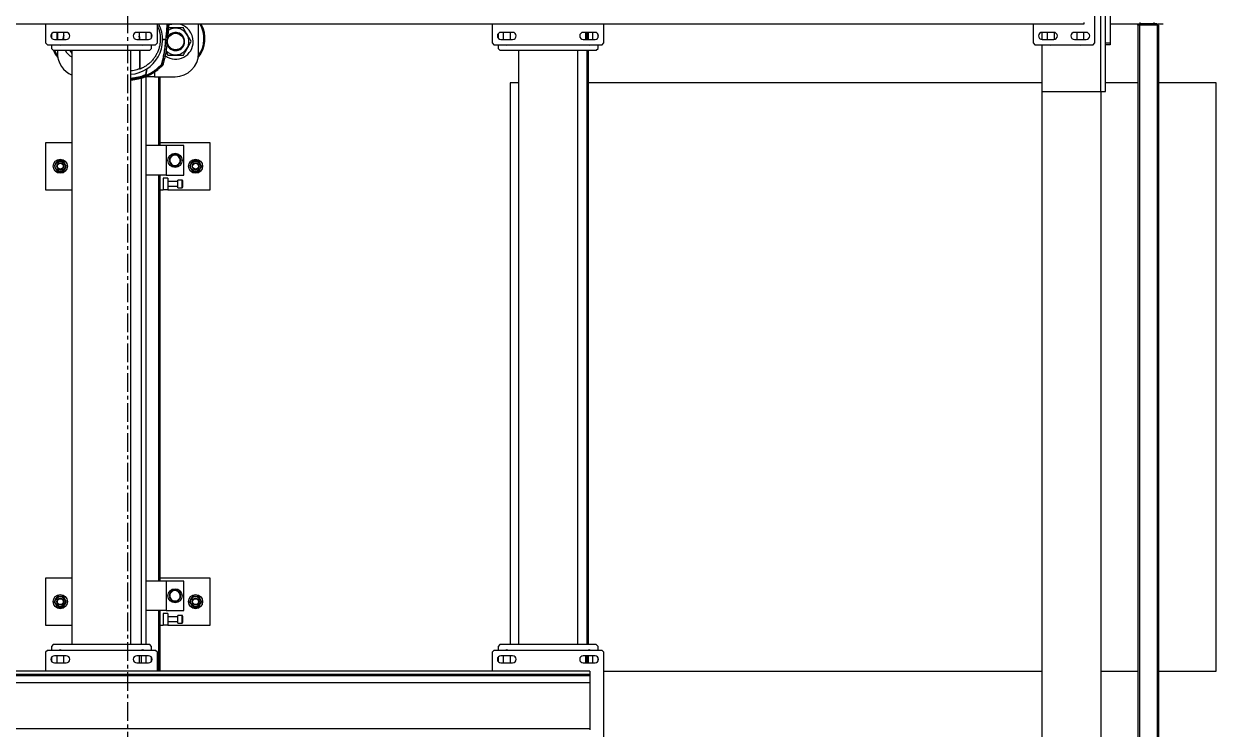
# Model space of a CAD drawing. Header units: millimetres. Extents: x 6622 to 532820, y 3370 to 359312.
# Drawn here: x 470673 to 472700, y 309641 to 310840 of the extents above; entities that cross this region are included whole.
import ezdxf

# ---------------------------------------------------------------- set-up
doc = ezdxf.new("R2010")
doc.units = ezdxf.units.MM
doc.linetypes.add('CENTER', pattern=[50.8, 31.75, -6.35, 6.35, -6.35])

# ---------------------------------------------------------------- blocks, each defined once
blk = doc.blocks.new('A$C6F3A12F4')
at = {"color": 2, "linetype": 'Continuous', "lineweight": 25}
for p, q in [((3885.2, 3700), (3885.2, 3602)), ((4885.2, 3700), (3885.2, 3700)), ((4885.2, 3602), (4885.2, 3700)), ((3785.2, 3601.8), (3785.2, 3610)), ((3785.2, 3594.5), (3782.7, 3594.5)), ((3787.2, 3599), (3785.2, 3599)), ((3785.2, 3599), (3785.2, 3594.5)), ((3785.2, 3594.5), (3785.2, 3570.1)), ((3787.2, 3599.5), (3787.2, 3602)), ((3787.2, 3602), (6083.2, 3602)), ((3787.2, 3599), (3787.2, 3599.5)), ((3787.2, 3599.5), (6083.2, 3599.5)), ((3787.2, 3599), (3787.2, 3572)), ((3782.7, 3570.1), (3785.2, 3570.1)), ((3785.2, 3572), (3787.2, 3572)), ((3785.2, 3567), (3785.2, 3570.1)), ((3787.2, 3572), (3787.2, 3567)), ((3787.2, 3569.5), (6083.2, 3569.5)), ((3787.2, 3567), (3785.2, 3567)), ((3785.2, 3520), (3785.2, 3567)), ((3787.2, 3567), (6083.2, 3567)), ((3885.2, 3567), (3885.2, 3511.9)), ((4885.2, 3503.9), (4885.2, 3567)), ((3900.2, 3511.9), (3640.2, 3511.9)), ((3653.7, 3519.9), (3817.7, 3519.9)), ((3817.7, 3511.9), (3817.7, 3519.9)), ((3817.7, 3519.9), (3820.7, 3519.9)), ((3820.7, 3519.9), (3820.7, 3511.9)), ((3900.2, 3503.9), (3900.2, 3511.9)), ((3900.2, 3503.9), (3640.2, 3503.9)), ((3817.7, 3494), (3653.7, 3494)), ((3820.7, 3491), (3817.7, 3494)), ((3820.7, 3392), (3820.7, 3491)), ((3900.2, 3403.9), (3900.2, 3503.9)), ((3900.2, 3503.9), (5970.2, 3503.9)), ((3783.1, 3475), (3785.7, 3475)), ((3785.7, 3475), (3785.7, 225)), ((3799.7, 3479), (3799.7, 3459)), ((3811.7, 3474.9), (3799.7, 3474.9)), ((3811.7, 3459), (3811.7, 3479)), ((3799.7, 3462.9), (3811.7, 3462.9)), ((3799.7, 3424), (3799.7, 3404)), ((3799.7, 3412.9), (3811.7, 3412.9)), ((3811.6, 3424.9), (3799.8, 3424.9)), ((3811.7, 3404), (3811.7, 3424)), ((3785.7, 3389), (3817.7, 3389)), ((3799.7, 3403.9), (3811.7, 3403.9)), ((3817.7, 3389), (3820.7, 3392)), ((3820.7, 3403.9), (3900.2, 3403.9)), ((3885.2, 3403.9), (3885.2, 2633)), ((3900.2, 3403.9), (5970.2, 3403.9)), ((4885.2, 2659), (4885.2, 3403.9)), ((3817.7, 2659), (3785.7, 2659)), ((3820.7, 2656), (3817.7, 2659)), ((3820.7, 2472), (3820.7, 2656)), ((4853.2, 2659), (4850.2, 2656)), ((4850.2, 2656), (4850.2, 2472)), ((5017.2, 2659), (4853.2, 2659)), ((3799.7, 2644), (3799.7, 2624)), ((3811.7, 2640.1), (3799.7, 2640.1)), ((3808.9, 2649.1), (3802.5, 2649.1)), ((3811.7, 2624), (3811.7, 2644)), ((3827.2, 2649.1), (3820.7, 2649.1)), ((3830.2, 2646.1), (3827.2, 2649.1)), ((3830.2, 2482.1), (3830.2, 2646.1)), ((4843.2, 2649.1), (4840.2, 2646.1)), ((4840.2, 2646.1), (4840.2, 2482.1)), ((4850.2, 2649.1), (4843.2, 2649.1)), ((4859.2, 2644), (4859.2, 2624)), ((4871.2, 2640.1), (4859.2, 2640.1)), ((4868.4, 2649.1), (4862, 2649.1)), ((4871.2, 2624), (4871.2, 2644)), ((3811.7, 2633), (3799.7, 2633)), ((3811.7, 2630.5), (3799.7, 2630.5)), ((3799.7, 2630.1), (3800.7, 2630.1)), ((3799.7, 2628.1), (3811.7, 2628.1)), ((3800.7, 2630.1), (3800.7, 2628.1)), ((3821.1, 2633), (3820.7, 2633)), ((4840.2, 2633), (3830.2, 2633)), ((4840.2, 2630.5), (3830.2, 2630.5)), ((4850.2, 2633), (4849.3, 2633)), ((4871.2, 2633), (4859.2, 2633)), ((4871.2, 2630.5), (4859.2, 2630.5)), ((4859.2, 2628.1), (4871.2, 2628.1)), ((4885.2, 2635), (4890.6, 2635)), ((4885.2, 2635), (4885.2, 1065)), ((4890.6, 1065), (4890.6, 2635)), ((4890.6, 2635), (4893.2, 2635)), ((4893.2, 2635), (4893.2, 1065)), ((4893.2, 2635), (4905.2, 2635)), ((4905.2, 2635), (4905.2, 1065)), ((4905.2, 2635), (4982.6, 2635)), ((4982.6, 1065), (4982.6, 2635)), ((4982.6, 2635), (4985.2, 2635)), ((3830.2, 2614.1), (4840.2, 2614.1)), ((3830.2, 2514.1), (4840.2, 2514.1)), ((3885.2, 2514.1), (3885.2, 2500)), ((3799.7, 2504), (3799.7, 2484)), ((3811.7, 2500.1), (3799.7, 2500.1)), ((3811.7, 2484), (3811.7, 2504)), ((3885.2, 2500), (4840.2, 2500)), ((4859.2, 2504), (4859.2, 2484)), ((4871.2, 2500.1), (4859.2, 2500.1)), ((4859.2, 2500), (4871.2, 2500)), ((4871.2, 2484), (4871.2, 2504)), ((3799.7, 2488.1), (3811.7, 2488.1)), ((3802.2, 2479.1), (3809.2, 2479.1)), ((3820.7, 2479.1), (3827.2, 2479.1)), ((3827.2, 2479.1), (3830.2, 2482.1)), ((4840.2, 2482.1), (4843.2, 2479.1)), ((4843.2, 2479.1), (4850.2, 2479.1)), ((4859.2, 2488.1), (4871.2, 2488.1)), ((4861.7, 2479.1), (4868.7, 2479.1)), ((3785.7, 2469), (3817.7, 2469)), ((3817.7, 2469), (3820.7, 2472)), ((4850.2, 2472), (4853.2, 2469)), ((4853.2, 2469), (4885.2, 2469)), ((3987.2, 1990), (3987.2, 1904)), ((4067.2, 1990), (3987.2, 1990)), ((4067.2, 1918), (4067.2, 1990)), ((4727.2, 1990), (4727.2, 1904)), ((4807.2, 1990), (4727.2, 1990)), ((4807.2, 1918), (4807.2, 1990)), ((3835.2, 1970), (3785.7, 1970)), ((4036.8, 1965), (4036.2, 1965)), ((4036.6, 1963.2), (4036.2, 1963.2)), ((4036.3, 1962.2), (4036.6, 1963.2)), ((4776.7, 1965), (4776.2, 1965)), ((4776.6, 1963.2), (4776.2, 1963.2)), ((4776.3, 1962.2), (4776.6, 1963.2)), ((3875.2, 1895), (3875.2, 1930)), ((4042.2, 1945), (3992.2, 1945)), ((3992.2, 1945), (3992.2, 1915)), ((4012.2, 1937.3), (4008, 1934.4)), ((4016.4, 1940.2), (4012.2, 1937.3)), ((4021, 1938), (4016.4, 1940.2)), ((4025.6, 1935.8), (4021, 1938)), ((4026.8, 1930), (4026.1, 1930)), ((4026.6, 1928.2), (4026.2, 1928.2)), ((4026.4, 1927.4), (4026.6, 1928.2)), ((4042.2, 1915), (4042.2, 1945)), ((4050.7, 1942), (4050.7, 1935)), ((4063.7, 1942), (4050.7, 1942)), ((4063.7, 1935), (4050.7, 1935)), ((4051.7, 1943), (4062.7, 1943)), ((4053.2, 1935), (4053.2, 1918)), ((4061.2, 1918), (4061.2, 1935)), ((4063.7, 1935), (4063.7, 1942)), ((4782.2, 1945), (4732.2, 1945)), ((4732.2, 1945), (4732.2, 1915)), ((4752.2, 1937.3), (4748, 1934.4)), ((4756.4, 1940.2), (4752.2, 1937.3)), ((4761, 1938), (4756.4, 1940.2)), ((4765.6, 1935.8), (4761, 1938)), ((4766.8, 1930), (4766.1, 1930)), ((4766.6, 1928.2), (4766.2, 1928.2)), ((4766.4, 1927.4), (4766.6, 1928.2)), ((4782.2, 1915), (4782.2, 1945)), ((4790.7, 1942), (4790.7, 1935)), ((4803.7, 1942), (4790.7, 1942)), ((4803.7, 1935), (4790.7, 1935)), ((4791.7, 1943), (4802.7, 1943)), ((4793.2, 1935), (4793.2, 1918)), ((4801.2, 1918), (4801.2, 1935)), ((4803.7, 1935), (4803.7, 1942)), ((3792, 1917.6), (3785.7, 1917.9)), ((3799.7, 1918.2), (3799.7, 1917.4)), ((3801, 1917.6), (3801.1, 1918.1)), ((3811.7, 1914.8), (3804.2, 1915.5)), ((3811.7, 1915), (3811.7, 1914.7)), ((3812.2, 1914.7), (3811.7, 1914.8)), ((3811.7, 1914.7), (3811.7, 1908.8)), ((3811.7, 1911.8), (3812.2, 1911.7)), ((3812.2, 1911.6), (3811.7, 1911.7)), ((3812.2, 1909.4), (3811.7, 1909.4)), ((3811.7, 1909.4), (3812.2, 1909.4)), ((3817.2, 1914.5), (3812.2, 1915)), ((3812.2, 1915), (3812.2, 1914.6)), ((3814.7, 1914.6), (3812.2, 1914.8)), ((3812.2, 1914.6), (3812.2, 1908.8)), ((3817.2, 1914.1), (3812.2, 1914.6)), ((3833.1, 1914.8), (3838.2, 1917.7)), ((3853.1, 1910.4), (3843.6, 1912.9)), ((3852.4, 1907.7), (3850.3, 1908.3)), ((3852.6, 1908.1), (3852.4, 1907.7)), ((3852.8, 1908), (3853.1, 1910.3)), ((3853.1, 1910.3), (3853.1, 1910.4)), ((3853.5, 1910.3), (3853.1, 1910.4)), ((3855.6, 1905.7), (3855.8, 1906.2)), ((3856.7, 1908.3), (3856.2, 1908.8)), ((3856.2, 1905.5), (3856.7, 1908.2)), ((3856.7, 1908.2), (3856.7, 1908.3)), ((3857.6, 1903.8), (3859, 1905.5)), ((3858.6, 1905.5), (3857.6, 1904.2)), ((3857.8, 1904.5), (3858.8, 1906.1)), ((3858.7, 1905.5), (3858.5, 1905.8)), ((3859, 1905.5), (3861.3, 1902.9)), ((3992.2, 1915), (3992.2, 1880.2)), ((3992.2, 1915), (4042.2, 1915)), ((4008.8, 1924.2), (4013.4, 1922)), ((4013.4, 1922), (4018, 1919.8)), ((4018, 1919.8), (4022.2, 1922.7)), ((4022.2, 1922.7), (4026.4, 1925.6)), ((4042.2, 1915), (4042.2, 1880.2)), ((4047.2, 1918), (4047.2, 1910)), ((4047.2, 1918), (4067.2, 1918)), ((4047.2, 1910), (4067.2, 1910)), ((4067.2, 1918), (4067.2, 1910)), ((4067.2, 1904), (4067.2, 1910)), ((4732.2, 1915), (4732.2, 1880.2)), ((4732.2, 1915), (4782.2, 1915)), ((4748.8, 1924.2), (4753.4, 1922)), ((4753.4, 1922), (4758, 1919.8)), ((4758, 1919.8), (4762.2, 1922.7)), ((4762.2, 1922.7), (4766.4, 1925.6)), ((4782.2, 1915), (4782.2, 1880.2)), ((4787.2, 1918), (4787.2, 1910)), ((4787.2, 1918), (4807.2, 1918)), ((4787.2, 1910), (4807.2, 1910)), ((4807.2, 1918), (4807.2, 1910)), ((4807.2, 1904), (4807.2, 1910)), ((3817.7, 1900), (3785.7, 1900)), ((3809, 1890), (3802.4, 1890)), ((3820.7, 1897), (3817.7, 1900)), ((3820.7, 1713), (3820.7, 1897)), ((3827.2, 1890), (3820.7, 1890)), ((3830.2, 1887), (3827.2, 1890)), ((3830.2, 1723), (3830.2, 1887)), ((3857.8, 1904.5), (3857.8, 1904.5)), ((3867.1, 1895), (3875.2, 1895)), ((3875.2, 1904), (3992.2, 1904)), ((3992.2, 1902.7), (3875.2, 1902.7)), ((3875.2, 1895), (3875.2, 1885)), ((4042.2, 1904), (4732.2, 1904)), ((4732.2, 1902.7), (4042.2, 1902.7)), ((4782.2, 1904), (4885.2, 1904)), ((4885.2, 1902.7), (4782.2, 1902.7)), ((4843.2, 1890), (4840.2, 1887)), ((4840.2, 1887), (4840.2, 1723)), ((4850.2, 1890), (4843.2, 1890)), ((4853.2, 1900), (4850.2, 1897)), ((4850.2, 1897), (4850.2, 1713)), ((4885.2, 1900), (4853.2, 1900)), ((4868.5, 1890), (4861.9, 1890)), ((3799.7, 1885), (3799.7, 1865)), ((3811.7, 1881), (3799.7, 1881)), ((3799.7, 1869), (3811.7, 1869)), ((3811.7, 1865), (3811.7, 1885)), ((3830.2, 1870), (3862.2, 1870)), ((3861.6, 1882.3), (3871.8, 1880.5)), ((3871.3, 1880.6), (3861.6, 1882.3)), ((3861.6, 1870), (3862.2, 1870)), ((3871.8, 1880.5), (3872.5, 1880.3)), ((3872.5, 1880.3), (3871.8, 1880.4)), ((3871.9, 1880.4), (3871.8, 1880.4)), ((3872.6, 1882.7), (3872, 1882.9)), ((3875.2, 1885), (3872.6, 1885)), ((3872.9, 1880.4), (3873.2, 1880.3)), ((3872.9, 1880.3), (3873.4, 1880.2)), ((3873, 1880.5), (3873.9, 1880.6)), ((3874.5, 1879.2), (3873.9, 1879.2)), ((3875.2, 1885), (3875.2, 1878.9)), ((3875.2, 1880.2), (4840.2, 1880.2)), ((4840.2, 1872.8), (3877.2, 1872.8)), ((4850.2, 1872.8), (4849.6, 1872.8)), ((4859.2, 1885), (4859.2, 1865)), ((4871.2, 1881), (4859.2, 1881)), ((4859.2, 1880.2), (4871.2, 1880.2)), ((4871.2, 1872.8), (4859.2, 1872.8)), ((4859.2, 1869), (4871.2, 1869)), ((4871.2, 1865), (4871.2, 1885)), ((4840.2, 1855), (3830.2, 1855)), ((3799.7, 1745), (3799.7, 1725)), ((3811.7, 1725), (3811.7, 1745)), ((4840.2, 1755), (3830.2, 1755)), ((3987.2, 1755), (3987.2, 1710)), ((4067.2, 1710), (4067.2, 1755)), ((4727.2, 1755), (4727.2, 1710)), ((4807.2, 1710), (4807.2, 1755)), ((4859.2, 1745), (4859.2, 1725)), ((4871.2, 1725), (4871.2, 1745)), ((3811.7, 1741), (3799.7, 1741)), ((3799.7, 1730), (3811.7, 1730)), ((3799.7, 1729), (3811.7, 1729)), ((3827.2, 1720), (3830.2, 1723)), ((3830.2, 1730), (3835.2, 1730)), ((4036.8, 1735), (4036.2, 1735)), ((4036.6, 1733.2), (4036.2, 1733.2)), ((4036.3, 1732.2), (4036.6, 1733.2)), ((4776.7, 1735), (4776.2, 1735)), ((4776.6, 1733.2), (4776.2, 1733.2)), ((4776.3, 1732.2), (4776.6, 1733.2)), ((4840.2, 1723), (4843.2, 1720)), ((4871.2, 1741), (4859.2, 1741)), ((4859.2, 1729), (4871.2, 1729)), ((3785.7, 1710), (3817.7, 1710)), ((3802.4, 1720), (3809, 1720)), ((3817.7, 1710), (3820.7, 1713)), ((3820.7, 1720), (3827.2, 1720)), ((3987.2, 1710), (4067.2, 1710)), ((4727.2, 1710), (4807.2, 1710)), ((4843.2, 1720), (4850.2, 1720)), ((4850.2, 1713), (4853.2, 1710)), ((4853.2, 1710), (4885.2, 1710)), ((4861.9, 1720), (4868.5, 1720))]:
    blk.add_line(p, q, dxfattribs=at)
at = {"color": 2, "linetype": 'Continuous', "lineweight": 25, "flags": 128}
for points in [[(4036.8, 1965), (4036.6, 1966.9), (4036.3, 1967.9)], [(4776.7, 1965), (4776.6, 1966.9), (4776.3, 1967.9)], [(4036.8, 1735), (4036.6, 1736.9), (4036.3, 1737.9)], [(4776.7, 1735), (4776.6, 1736.9), (4776.3, 1737.9)], [(3807.7, 1719.3), (3803.9, 1719.7), (3802.6, 1719.9)], [(3803.4, 1719.5), (3806, 1719.2), (3806.9, 1719.1)]]:
    blk.add_lwpolyline(points, dxfattribs=at)
at = {"color": 2, "linetype": 'Continuous', "lineweight": 25}
for centre, radius in [((4027.2, 1965), 12), ((4027.2, 1965), 8.63), ((4027.2, 1965), 6), ((4027.2, 1965), 5), ((4767.2, 1965), 12), ((4767.2, 1965), 8.62), ((4767.2, 1965), 6), ((4767.2, 1965), 5), ((3815.2, 1931), 14), ((4017.2, 1930), 12), ((4757.2, 1930), 12), ((4027.2, 1735), 12), ((4027.2, 1735), 8.62), ((4767.2, 1735), 12), ((4767.2, 1735), 8.62), ((4027.2, 1735), 6), ((4027.2, 1735), 5), ((4767.2, 1735), 6), ((4767.2, 1735), 5)]:
    blk.add_circle(centre, radius, dxfattribs=at)
for centre, radius, start, end in [((3784.2, 3599), 3, 0, 90), ((3805.7, 3479), 6, 0, 180), ((3815.2, 3468.9), 6, 336.4435, 23.5565), ((3805.7, 3459), 6, 180, 0), ((3805.7, 3424), 6, 0, 180), ((3815.2, 3418.9), 6, 336.4435, 23.5565), ((3805.7, 3404), 6, 180, 0), ((3805.7, 2644), 6, 0, 180), ((3815.2, 2634.1), 6, 336.4435, 23.5565), ((4855.2, 2634.1), 6, 146.4427, 213.5573), ((4865.2, 2644), 6, 0, 180), ((3805.7, 2624), 6, 180, 0), ((4865.2, 2624), 6, 180, 0), ((3805.7, 2504), 6, 0, 180), ((3815.2, 2494.1), 6, 336.4435, 23.5565), ((4855.2, 2494.1), 6, 146.4427, 213.5573), ((4865.2, 2504), 6, 0, 180), ((3805.7, 2484), 6, 180, 0), ((4865.2, 2484), 6, 180, 0), ((3810.2, 1931), 50, 50.1262, 119.3406), ((3810.2, 1931), 49.7, 50.6919, 119.5236), ((3810.2, 1931), 48.2, 53.6585, 120.5376), ((3835.2, 1930), 40, 0, 90), ((3815.2, 1931), 30, 90, 169.5247), ((3815.2, 1931), 22.6, 315.042, 213.8777), ((3815.2, 1931), 15.4, 90, 240.1057), ((3815.2, 1931), 15, 90, 244.0172), ((3815.2, 1931), 30, 324.7483, 90), ((3815.2, 1931), 15.4, 288.3873, 90), ((3815.2, 1931), 15, 284.3539, 90), ((4027.2, 1965), 9.55, 221.2996, 256.7088), ((4027.2, 1965), 9.55, 349.1982, 0), ((4767.2, 1965), 9.55, 221.2996, 256.7088), ((4767.2, 1965), 9.55, 349.1982, 0), ((4017.2, 1930), 9.55, 165.3637, 203.9741), ((4017.2, 1930), 8.87, 124.3653, 184.3653), ((4017.2, 1930), 8.87, 184.3653, 244.3653), ((4017.2, 1930), 9.55, 104.5207, 143.3519), ((4017.2, 1930), 8.87, 64.3653, 124.3653), ((4017.2, 1930), 9.55, 42.9611, 84.8708), ((4017.2, 1930), 8.86, 4.3653, 64.3653), ((4017.2, 1930), 8.86, 304.3653, 4.3653), ((4017.2, 1930), 9.55, 0, 24.9691), ((4017.2, 1930), 9.55, 349.1982, 0), ((4051.7, 1942), 1, 90, 180), ((4062.7, 1942), 1, 0, 90), ((4757.2, 1930), 9.55, 165.3637, 203.9741), ((4757.2, 1930), 8.87, 124.3653, 184.3653), ((4757.2, 1930), 8.87, 184.3653, 244.3653), ((4757.2, 1930), 9.55, 104.5207, 143.3519), ((4757.2, 1930), 8.87, 64.3653, 124.3653), ((4757.2, 1930), 9.55, 42.9611, 84.8708), ((4757.2, 1930), 8.87, 4.3653, 64.3653), ((4757.2, 1930), 8.87, 304.3653, 4.3653), ((4757.2, 1930), 9.55, 0, 24.9691), ((4757.2, 1930), 9.55, 349.1982, 0), ((4791.7, 1942), 1, 90, 180), ((4802.7, 1942), 1, 0, 90), ((3815.2, 1931), 30, 190.4753, 203.994), ((3812.2, 1850), 59, 4.8614, 116.6893), ((3858.9, 1905.3), 0.25, 90, 150.1504), ((3858.9, 1905.3), 0.25, 45.6922, 90), ((4017.2, 1930), 9.55, 224.4516, 265.4367), ((4017.2, 1930), 8.86, 244.3653, 304.3653), ((4017.2, 1930), 9.55, 283.449, 324.061), ((4757.2, 1930), 9.55, 224.4516, 265.4367), ((4757.2, 1930), 8.87, 244.3653, 304.3653), ((4757.2, 1930), 9.55, 283.449, 324.061), ((3805.7, 1885), 6, 0, 180), ((4865.2, 1885), 6, 0, 180), ((3805.7, 1865), 6, 180, 0), ((3815.2, 1875), 6, 336.4435, 23.5565), ((4855.2, 1875), 6, 146.4427, 213.5573), ((4865.2, 1865), 6, 180, 0), ((3805.7, 1745), 6, 0, 180), ((3815.2, 1769), 22.6, 311.5278, 321.7726), ((3815.2, 1769), 30, 300, 332.1819), ((3835.2, 1770), 40, 270, 337.9757), ((4865.2, 1745), 6, 0, 180), ((3805.7, 1725), 6, 180, 0), ((3815.2, 1769), 30, 248.9605, 263.3002), ((3815.2, 1735), 6, 336.4435, 23.5565), ((3810.2, 1769), 50, 293.5782, 309.8738), ((3810.2, 1769), 49.7, 293.7203, 309.3081), ((3810.2, 1769), 48.2, 294.5054, 306.3415), ((4027.2, 1735), 9.55, 221.2996, 256.7088), ((4027.2, 1735), 9.55, 349.1982, 0), ((4767.2, 1735), 9.55, 221.2996, 256.7088), ((4767.2, 1735), 9.55, 349.1982, 0), ((4855.2, 1735), 6, 146.4427, 213.5573), ((4865.2, 1725), 6, 180, 0)]:
    blk.add_arc(centre, radius, start, end, dxfattribs=at)
for points, knots in [([(4027.2, 1975.4), (4026.4, 1974.9), (4024.8, 1974), (4022.5, 1972.7), (4020.3, 1971.4), (4018.9, 1970.6), (4018.2, 1970.2)], [0, 0, 0, 0, 0.26461, 0.534935, 0.765331, 1, 1, 1, 1]), ([(4018.2, 1970.2), (4018.2, 1969.8), (4018.2, 1968.5), (4018.2, 1966.2), (4018.2, 1963.2), (4018.2, 1961.1), (4018.2, 1959.8)], [0, 0, 0, 0, 0.131003, 0.38054, 0.636178, 1, 1, 1, 1]), ([(4036.2, 1970.2), (4035.4, 1970.6), (4033.8, 1971.6), (4031.5, 1972.9), (4029.3, 1974.2), (4027.9, 1975), (4027.2, 1975.4)], [0, 0, 0, 0, 0.26461, 0.534955, 0.76535, 1, 1, 1, 1]), ([(4036.2, 1959.8), (4036.2, 1961.1), (4036.2, 1963.2), (4036.2, 1966.2), (4036.2, 1968.4), (4036.2, 1969.8), (4036.2, 1970.2)], [0, 0, 0, 0, 0.363821, 0.613049, 0.868997, 1, 1, 1, 1]), ([(4767.2, 1975.4), (4766.4, 1974.9), (4764.8, 1974), (4762.5, 1972.7), (4760.3, 1971.4), (4758.9, 1970.6), (4758.2, 1970.2)], [0, 0, 0, 0, 0.264624, 0.534963, 0.765354, 1, 1, 1, 1]), ([(4758.2, 1970.2), (4758.2, 1969.8), (4758.2, 1968.5), (4758.2, 1966.2), (4758.2, 1963.2), (4758.2, 1961.1), (4758.2, 1959.8)], [0, 0, 0, 0, 0.131003, 0.38054, 0.636178, 1, 1, 1, 1]), ([(4776.2, 1970.2), (4775.4, 1970.6), (4773.8, 1971.6), (4771.5, 1972.9), (4769.3, 1974.2), (4767.9, 1975), (4767.2, 1975.4)], [0, 0, 0, 0, 0.264596, 0.534946, 0.765345, 1, 1, 1, 1]), ([(4776.2, 1959.8), (4776.2, 1961.1), (4776.2, 1963.2), (4776.2, 1966.2), (4776.2, 1968.4), (4776.2, 1969.8), (4776.2, 1970.2)], [0, 0, 0, 0, 0.363821, 0.613049, 0.868997, 1, 1, 1, 1]), ([(3815.2, 1957.6), (3813.2, 1956.4), (3809.2, 1954.1), (3803.2, 1950.6), (3797.5, 1947.3), (3794, 1945.3), (3792.2, 1944.3)], [0, 0, 0, 0, 0.2646141, 0.5349623, 0.7653517, 1, 1, 1, 1]), ([(3838.2, 1944.3), (3836.2, 1945.4), (3832.2, 1947.8), (3826.2, 1951.2), (3820.5, 1954.5), (3817, 1956.5), (3815.2, 1957.6)], [0, 0, 0, 0, 0.2646141, 0.5349623, 0.7653517, 1, 1, 1, 1]), ([(4018.2, 1959.8), (4019, 1959.4), (4020.6, 1958.4), (4022.9, 1957.1), (4025.1, 1955.8), (4026.5, 1955), (4027.2, 1954.6)], [0, 0, 0, 0, 0.26461, 0.534954, 0.76535, 1, 1, 1, 1]), ([(4027.2, 1954.6), (4028, 1955.1), (4029.6, 1956), (4031.9, 1957.3), (4034.1, 1958.6), (4035.5, 1959.4), (4036.2, 1959.8)], [0, 0, 0, 0, 0.26461, 0.534954, 0.76535, 1, 1, 1, 1]), ([(4758.2, 1959.8), (4759, 1959.4), (4760.6, 1958.4), (4762.9, 1957.1), (4765.1, 1955.8), (4766.5, 1955), (4767.2, 1954.6)], [0, 0, 0, 0, 0.264624, 0.534925, 0.765316, 1, 1, 1, 1]), ([(4767.2, 1954.6), (4768, 1955.1), (4769.6, 1956), (4771.9, 1957.3), (4774.1, 1958.6), (4775.5, 1959.4), (4776.2, 1959.8)], [0, 0, 0, 0, 0.2645958, 0.5349454, 0.7653452, 1, 1, 1, 1]), ([(3792.2, 1944.3), (3792.2, 1942.7), (3792.2, 1939.5), (3792.2, 1934.1), (3792.2, 1927.8), (3792.2, 1922.5), (3792.2, 1919.5), (3792.2, 1918.7)], [0, 0, 0, 0, 0.188643, 0.378877, 0.63748, 0.903057, 1, 1, 1, 1]), ([(3838.2, 1917.7), (3838.2, 1918.8), (3838.2, 1922.1), (3838.2, 1927.8), (3838.2, 1934), (3838.2, 1939.5), (3838.2, 1942.7), (3838.2, 1944.3)], [0, 0, 0, 0, 0.129553, 0.379129, 0.634802, 0.816492, 1, 1, 1, 1]), ([(4008, 1934.4), (4008, 1934), (4008.1, 1932.3), (4008.3, 1930.6), (4008.4, 1929.3)], [0, 0, 0, 0, 0.2530658, 1, 1, 1, 1]), ([(4008.4, 1929.3), (4008.5, 1927.7), (4008.6, 1925.9), (4008.7, 1924.3), (4008.8, 1924.2)], [0, 0, 0, 0, 0.973008, 1, 1, 1, 1]), ([(4026, 1930.7), (4025.9, 1932), (4025.8, 1933.7), (4025.7, 1935.4), (4025.6, 1935.8)], [0, 0, 0, 0, 0.746934, 1, 1, 1, 1]), ([(4026.4, 1925.6), (4026.4, 1925.6), (4026.3, 1927.3), (4026.2, 1929), (4026, 1930.7)], [0, 0, 0, 0, 0.0269969, 1, 1, 1, 1]), ([(4748, 1934.4), (4748, 1934), (4748.1, 1932.3), (4748.3, 1930.6), (4748.4, 1929.3)], [0, 0, 0, 0, 0.253065, 1, 1, 1, 1]), ([(4748.4, 1929.3), (4748.5, 1927.7), (4748.6, 1925.9), (4748.7, 1924.3), (4748.8, 1924.2)], [0, 0, 0, 0, 0.973005, 1, 1, 1, 1]), ([(4766, 1930.7), (4765.9, 1932), (4765.8, 1933.7), (4765.7, 1935.4), (4765.6, 1935.8)], [0, 0, 0, 0, 0.746927, 1, 1, 1, 1]), ([(4766.4, 1925.6), (4766.4, 1925.6), (4766.3, 1927.3), (4766.2, 1929), (4766, 1930.7)], [0, 0, 0, 0, 0.02699, 1, 1, 1, 1]), ([(3785.7, 1918.9), (3788, 1918.8), (3792.7, 1918.6), (3797.4, 1918.3), (3799.7, 1918.2)], [0, 0, 0, 0, 0.4992459, 1, 1, 1, 1]), ([(3840.9, 1913.5), (3835.7, 1914.4), (3825.2, 1916.2), (3809.3, 1917.7), (3796.1, 1918.5), (3788.2, 1918.8), (3785.7, 1918.9)], [0, 0, 0, 0, 0.286247, 0.573565, 0.862372, 1, 1, 1, 1]), ([(3811.7, 1915), (3805.2, 1915.6), (3796.6, 1916.3), (3787.9, 1916.8), (3785.7, 1917)], [0, 0, 0, 0, 0.749639, 1, 1, 1, 1]), ([(3811.7, 1914.7), (3805.2, 1915.3), (3796.6, 1916), (3787.9, 1916.6), (3785.7, 1916.7)], [0, 0, 0, 0, 0.749461, 1, 1, 1, 1]), ([(3799.4, 1917.3), (3799.2, 1917.3), (3798.8, 1917.3), (3797.3, 1917.3), (3795, 1917.4), (3793.1, 1917.5), (3792, 1917.6)], [0, 0, 0, 0, 0.209134, 0.392501, 0.640066, 1, 1, 1, 1]), ([(3802.6, 1918), (3802.4, 1917.9), (3802.1, 1917.8), (3801, 1917.5), (3799.9, 1917.4), (3799.4, 1917.3)], [0, 0, 0, 0, 0.3402937, 0.6696949, 1, 1, 1, 1]), ([(3799.7, 1918.2), (3799.8, 1918.2), (3800, 1918.2), (3800.5, 1918.2), (3800.8, 1918.1), (3801.1, 1918.1)], [0, 0, 0, 0, 0.253374, 0.506583, 1, 1, 1, 1]), ([(3801.1, 1918.1), (3801.4, 1918.1), (3801.8, 1918.1), (3802.3, 1918), (3802.5, 1918), (3802.6, 1918), (3802.6, 1918), (3802.6, 1918)], [0, 0, 0, 0, 0.370021, 0.506523, 0.6439, 0.80413, 1, 1, 1, 1]), ([(3817.2, 1914.5), (3817.2, 1914.4), (3817.2, 1914.3), (3817.2, 1914.1), (3817.2, 1914.1)], [0, 0, 0, 0, 0.559996, 1, 1, 1, 1]), ([(3850.3, 1908.8), (3849, 1909.2), (3846.3, 1909.8), (3840.4, 1911), (3832.7, 1912.4), (3824.3, 1913.6), (3819.2, 1914.2), (3817.2, 1914.5)], [0, 0, 0, 0, 0.122749, 0.245757, 0.536009, 0.826616, 1, 1, 1, 1]), ([(3850.3, 1908.3), (3850.3, 1908.3), (3848.9, 1908.4), (3846.3, 1909.5), (3840.4, 1910.4), (3832.7, 1912), (3824.3, 1913.2), (3819.1, 1913.8), (3817.2, 1914.1)], [0, 0, 0, 0, 0.000007, 0.122783, 0.245654, 0.536799, 0.827973, 1, 1, 1, 1]), ([(3843.6, 1912.9), (3843.1, 1913), (3842.3, 1913.2), (3841.3, 1913.4), (3840.9, 1913.5)], [0, 0, 0, 0, 0.596719, 1, 1, 1, 1]), ([(3850.3, 1908.8), (3850.3, 1908.8), (3850.3, 1908.6), (3850.3, 1908.4), (3850.3, 1908.3)], [0, 0, 0, 0, 0.5599978, 1, 1, 1, 1]), ([(3852.6, 1908.1), (3851.4, 1908.4), (3850.3, 1908.7), (3850.3, 1908.8), (3850.3, 1908.8)], [0, 0, 0, 0, 0.999987, 1, 1, 1, 1]), ([(3852.4, 1907.7), (3852.7, 1907.6), (3853.3, 1907.4), (3854.4, 1906.8), (3855.1, 1906.1), (3855.6, 1905.7)], [0, 0, 0, 0, 0.254974, 0.509984, 1, 1, 1, 1]), ([(3855.8, 1906.2), (3855.5, 1906.4), (3855.1, 1906.8), (3854, 1907.6), (3853.2, 1907.9), (3852.6, 1908.1)], [0, 0, 0, 0, 0.2532766, 0.5065126, 1, 1, 1, 1]), ([(3856.7, 1908.2), (3856.1, 1908.7), (3855, 1909.7), (3853.7, 1910.1), (3853.1, 1910.3)], [0, 0, 0, 0, 0.559665, 1, 1, 1, 1]), ([(3856.2, 1908.8), (3855.9, 1909), (3855.2, 1909.5), (3854.2, 1910), (3853.6, 1910.3), (3853.5, 1910.3)], [0, 0, 0, 0, 0.323851, 0.829804, 1, 1, 1, 1]), ([(3872.4, 1881.2), (3870.9, 1884.3), (3868.4, 1889.3), (3864.1, 1895.8), (3860.1, 1901), (3857.1, 1904.1), (3855.6, 1905.7)], [0, 0, 0, 0, 0.3401573, 0.5597758, 0.7807871, 1, 1, 1, 1]), ([(3873, 1880.9), (3871.6, 1884), (3869.1, 1889.1), (3864.6, 1895.8), (3860.4, 1901.3), (3857.3, 1904.6), (3855.8, 1906.2)], [0, 0, 0, 0, 0.329743, 0.555309, 0.782482, 1, 1, 1, 1]), ([(3858.8, 1906.1), (3858.6, 1906.3), (3858.2, 1906.7), (3857.5, 1907.4), (3857, 1908), (3856.7, 1908.3)], [0, 0, 0, 0, 0.2500309, 0.5000539, 1, 1, 1, 1]), ([(3858.8, 1906.1), (3858.7, 1906.1), (3858.5, 1905.8), (3858, 1905.3), (3857.5, 1904.7), (3857.3, 1904.4)], [0, 0, 0, 0, 0.123201, 0.61602, 1, 1, 1, 1]), ([(3859, 1905.5), (3859, 1905.5), (3859, 1905.5), (3858.9, 1905.6), (3858.9, 1905.6), (3858.8, 1905.6), (3858.8, 1905.6), (3858.8, 1905.6), (3858.7, 1905.5), (3858.7, 1905.5), (3858.7, 1905.5), (3858.6, 1905.5)], [0, 0, 0, 0, 0.142818, 0.257373, 0.440393, 0.499521, 0.530338, 0.582415, 0.749706, 0.85609, 1, 1, 1, 1]), ([(3788.2, 1900), (3789.8, 1900.7), (3793.2, 1902.2), (3798.9, 1903.8), (3805, 1904.8), (3811.2, 1905.1), (3817.3, 1904.8), (3823.4, 1903.7), (3829.4, 1902), (3835.1, 1899.6), (3840.5, 1896.5), (3845.5, 1892.9), (3850.2, 1888.8), (3854.2, 1884.1), (3857.8, 1879), (3860.4, 1874.3), (3861.7, 1871.2), (3862.2, 1870)], [0, 0, 0, 0, 0.05726, 0.126322, 0.195443, 0.264787, 0.333908, 0.403063, 0.472439, 0.541593, 0.610735, 0.680098, 0.749238, 0.818327, 0.887637, 0.956726, 1, 1, 1, 1]), ([(3857.7, 1904.3), (3857.7, 1904.3), (3857.7, 1904.3), (3857.7, 1904.3), (3857.7, 1904.3), (3857.7, 1904.3)], [0, 0, 0, 0, 0.2582672, 0.5165192, 1, 1, 1, 1]), ([(3861.3, 1902.9), (3863.3, 1900.4), (3867.2, 1895.4), (3871.9, 1887), (3875.7, 1878.2), (3878.4, 1869), (3879.9, 1861.2), (3880.1, 1856.5), (3880.2, 1855)], [0, 0, 0, 0, 0.182696, 0.365685, 0.547773, 0.730281, 0.913306, 1, 1, 1, 1]), ([(3880.3, 1855), (3880.3, 1855.5), (3880.2, 1858.2), (3879.5, 1863.2), (3878.2, 1869.7), (3876.3, 1876.2), (3873.9, 1882.6), (3870.9, 1888.8), (3867.3, 1894.8), (3864.5, 1899), (3862.8, 1901), (3862.6, 1901.2)], [0, 0, 0, 0, 0.031085, 0.16169, 0.295778, 0.429866, 0.565902, 0.701937, 0.841927, 0.981914, 1, 1, 1, 1]), ([(3806, 1869), (3806.1, 1869), (3807.3, 1869.5), (3809.2, 1869.8), (3811, 1869.9), (3811.7, 1870)], [0, 0, 0, 0, 0.051127, 0.635169, 1, 1, 1, 1]), ([(3811.7, 1870), (3811.2, 1870), (3809.7, 1869.9), (3807.8, 1869.6), (3806.4, 1869.1), (3806.2, 1869)], [0, 0, 0, 0, 0.241943, 0.840176, 1, 1, 1, 1]), ([(3861.6, 1870), (3860.7, 1870), (3855.7, 1870), (3846.9, 1870), (3837.4, 1870), (3831.8, 1870), (3830.2, 1870)], [0, 0, 0, 0, 0.093996, 0.469992, 0.845989, 1, 1, 1, 1]), ([(3861.6, 1870), (3862.2, 1868.4), (3863.3, 1865.3), (3864.5, 1860.3), (3865.1, 1856.9), (3865.1, 1855.1), (3865.2, 1855)], [0, 0, 0, 0, 0.325232, 0.650468, 0.987281, 1, 1, 1, 1]), ([(3871.3, 1880.6), (3871.4, 1880.6), (3871.6, 1880.5), (3871.7, 1880.4), (3871.8, 1880.4)], [0, 0, 0, 0, 0.499998, 1, 1, 1, 1]), ([(3877.5, 1855), (3877.5, 1856.1), (3877.3, 1860), (3876.1, 1866.3), (3874.1, 1873.8), (3872.2, 1878.3), (3871.3, 1880.6)], [0, 0, 0, 0, 0.126884, 0.442428, 0.719909, 1, 1, 1, 1]), ([(3871.8, 1880.5), (3871.9, 1880.5), (3872, 1880.5), (3872.1, 1880.6), (3872.3, 1880.7), (3872.4, 1880.8), (3872.4, 1881), (3872.4, 1881.1), (3872.4, 1881.2), (3872.4, 1881.2)], [0, 0, 0, 0, 0.161839, 0.323849, 0.483679, 0.639017, 0.789771, 0.93826, 1, 1, 1, 1]), ([(3877.9, 1855), (3877.9, 1856.1), (3877.7, 1860), (3876.5, 1866.3), (3874.6, 1873.6), (3872.7, 1878.1), (3871.8, 1880.4)], [0, 0, 0, 0, 0.1281879, 0.4469698, 0.7222319, 1, 1, 1, 1]), ([(3871.8, 1879.9), (3872.2, 1879.1), (3873.1, 1876.8), (3874.5, 1873), (3875.6, 1869), (3876.3, 1866.2), (3876.6, 1864.8), (3876.7, 1864.1), (3876.8, 1863.8), (3876.8, 1863.7), (3876.8, 1863.6), (3876.8, 1863.6), (3876.8, 1863.6), (3876.8, 1863.6), (3876.8, 1863.6), (3876.8, 1863.5), (3876.9, 1863.2), (3877.1, 1862.2), (3877.5, 1859.5), (3877.8, 1856.9), (3877.9, 1855.1), (3877.9, 1855)], [0, 0, 0, 0, 0.095591, 0.286845, 0.478102, 0.573694, 0.621484, 0.645379, 0.657326, 0.660314, 0.661806, 0.662553, 0.662926, 0.66302, 0.663394, 0.664887, 0.670861, 0.694756, 0.790347, 0.991915, 1, 1, 1, 1]), ([(3872.2, 1882.3), (3872.3, 1882.3), (3872.5, 1882.3), (3872.8, 1882.2), (3873.1, 1882.1), (3873.2, 1882.1)], [0, 0, 0, 0, 0.283384, 0.566767, 1, 1, 1, 1]), ([(3878.4, 1855), (3878.4, 1855.9), (3878.2, 1859.4), (3877.1, 1865.5), (3875.2, 1873.1), (3873.3, 1877.9), (3872.3, 1880.4)], [0, 0, 0, 0, 0.104226, 0.403135, 0.7023, 1, 1, 1, 1]), ([(3872.4, 1882.4), (3872.4, 1882.4), (3872.4, 1882.4), (3872.5, 1882.4), (3872.6, 1882.4), (3872.6, 1882.5), (3872.6, 1882.5), (3872.6, 1882.6), (3872.6, 1882.7), (3872.6, 1882.7), (3872.6, 1882.7)], [0, 0, 0, 0, 0.125111, 0.250016, 0.375131, 0.500067, 0.624961, 0.750038, 0.875044, 1, 1, 1, 1]), ([(3873, 1880.9), (3872.9, 1881), (3872.7, 1881.1), (3872.5, 1881.2), (3872.4, 1881.2)], [0, 0, 0, 0, 0.500005, 1, 1, 1, 1]), ([(3872.5, 1880.3), (3872.5, 1880.3), (3872.6, 1880.2), (3872.8, 1880.3), (3872.9, 1880.4), (3873, 1880.6), (3873.1, 1880.7), (3873.1, 1880.9), (3873, 1880.9), (3873, 1880.9)], [0, 0, 0, 0, 0.162086, 0.324342, 0.484427, 0.639965, 0.790732, 0.93927, 1, 1, 1, 1]), ([(3878.6, 1855), (3878.6, 1855.9), (3878.4, 1859.5), (3877.3, 1865.6), (3875.4, 1873.1), (3873.5, 1877.9), (3872.5, 1880.3)], [0, 0, 0, 0, 0.107353, 0.408021, 0.708917, 1, 1, 1, 1]), ([(3873, 1882.1), (3872.9, 1882.2), (3872.8, 1882.5), (3872.7, 1882.7), (3872.6, 1882.7), (3872.6, 1882.7)], [0, 0, 0, 0, 0.272914, 0.63634, 1, 1, 1, 1]), ([(3873.9, 1880.6), (3873.8, 1880.6), (3873.6, 1880.6), (3873.3, 1880.7), (3873.1, 1880.8), (3873.1, 1880.8)], [0, 0, 0, 0, 0.304419, 0.762887, 1, 1, 1, 1]), ([(3873.2, 1882.1), (3873.2, 1882), (3873.3, 1881.9), (3873.6, 1881.4), (3874, 1880.6), (3874.4, 1879.6), (3874.6, 1879), (3874.7, 1878.8)], [0, 0, 0, 0, 0.206824, 0.41322, 0.63052, 0.866832, 1, 1, 1, 1]), ([(3873.2, 1880.3), (3873.2, 1880.3), (3873.3, 1880.3), (3873.3, 1880.3), (3873.4, 1880.3), (3873.4, 1880.2), (3873.4, 1880.2)], [0, 0, 0, 0, 0.2504, 0.499875, 0.750215, 1, 1, 1, 1]), ([(3873.4, 1880.2), (3873.4, 1880.2), (3873.4, 1880.2), (3873.5, 1880.1), (3873.6, 1879.8), (3873.8, 1879.4), (3873.9, 1879.1), (3874, 1879)], [0, 0, 0, 0, 0.125218, 0.250259, 0.499693, 0.749689, 1, 1, 1, 1]), ([(3874.5, 1879.2), (3874.4, 1879.3), (3874.3, 1879.7), (3874.1, 1880.1), (3873.9, 1880.4), (3873.9, 1880.5), (3873.9, 1880.6), (3873.9, 1880.6)], [0, 0, 0, 0, 0.248068, 0.496329, 0.738804, 0.964723, 1, 1, 1, 1]), ([(3874, 1879), (3874.8, 1876.7), (3876.6, 1872), (3878.3, 1864.8), (3879.2, 1859.1), (3879.4, 1855.8), (3879.4, 1855)], [0, 0, 0, 0, 0.299835, 0.601172, 0.902518, 1, 1, 1, 1]), ([(3879.9, 1855), (3879.8, 1856), (3879.7, 1859.8), (3878.6, 1865.7), (3876.9, 1872.8), (3875.3, 1877), (3874.5, 1879.2)], [0, 0, 0, 0, 0.124936, 0.451015, 0.724464, 1, 1, 1, 1]), ([(3874.7, 1878.8), (3875.2, 1877.5), (3876, 1875.6), (3876.5, 1873.6), (3876.6, 1873.1)], [0, 0, 0, 0, 0.710357, 1, 1, 1, 1]), ([(3877.2, 1870.9), (3877.6, 1869.5), (3878.8, 1865.3), (3879.7, 1860), (3879.9, 1856.1), (3879.9, 1855)], [0, 0, 0, 0, 0.2881586, 0.7953667, 1, 1, 1, 1]), ([(3830.2, 1751.1), (3831.1, 1751.6), (3833.4, 1752.9), (3835.6, 1754.2), (3837, 1755)], [0, 0, 0, 0, 0.389977, 1, 1, 1, 1]), ([(4027.2, 1745.4), (4026.4, 1744.9), (4024.8, 1744), (4022.5, 1742.7), (4020.3, 1741.4), (4018.9, 1740.6), (4018.2, 1740.2)], [0, 0, 0, 0, 0.26461, 0.534935, 0.765331, 1, 1, 1, 1]), ([(4036.2, 1740.2), (4035.4, 1740.6), (4033.8, 1741.6), (4031.5, 1742.9), (4029.3, 1744.2), (4027.9, 1745), (4027.2, 1745.4)], [0, 0, 0, 0, 0.26461, 0.534954, 0.76535, 1, 1, 1, 1]), ([(4767.2, 1745.4), (4766.4, 1744.9), (4764.8, 1744), (4762.5, 1742.7), (4760.3, 1741.4), (4758.9, 1740.6), (4758.2, 1740.2)], [0, 0, 0, 0, 0.264624, 0.534963, 0.765354, 1, 1, 1, 1]), ([(4776.2, 1740.2), (4775.4, 1740.6), (4773.8, 1741.6), (4771.5, 1742.9), (4769.3, 1744.2), (4767.9, 1745), (4767.2, 1745.4)], [0, 0, 0, 0, 0.2645958, 0.5349454, 0.7653452, 1, 1, 1, 1]), ([(4018.2, 1740.2), (4018.2, 1739.8), (4018.2, 1738.5), (4018.2, 1736.2), (4018.2, 1733.2), (4018.2, 1731.1), (4018.2, 1729.8)], [0, 0, 0, 0, 0.1310035, 0.3805405, 0.636178, 1, 1, 1, 1]), ([(4018.2, 1729.8), (4019, 1729.4), (4020.6, 1728.4), (4022.9, 1727.1), (4025.1, 1725.8), (4026.5, 1725), (4027.2, 1724.6)], [0, 0, 0, 0, 0.26461, 0.534955, 0.76535, 1, 1, 1, 1]), ([(4027.2, 1724.6), (4028, 1725.1), (4029.6, 1726), (4031.9, 1727.3), (4034.1, 1728.6), (4035.5, 1729.4), (4036.2, 1729.8)], [0, 0, 0, 0, 0.26461, 0.534954, 0.76535, 1, 1, 1, 1]), ([(4036.2, 1729.8), (4036.2, 1731.1), (4036.2, 1733.2), (4036.2, 1736.2), (4036.2, 1738.4), (4036.2, 1739.8), (4036.2, 1740.2)], [0, 0, 0, 0, 0.363821, 0.613048, 0.868997, 1, 1, 1, 1]), ([(4758.2, 1740.2), (4758.2, 1739.8), (4758.2, 1738.5), (4758.2, 1736.2), (4758.2, 1733.2), (4758.2, 1731.1), (4758.2, 1729.8)], [0, 0, 0, 0, 0.1310035, 0.3805405, 0.636178, 1, 1, 1, 1]), ([(4758.2, 1729.8), (4759, 1729.4), (4760.6, 1728.4), (4762.9, 1727.1), (4765.1, 1725.8), (4766.5, 1725), (4767.2, 1724.6)], [0, 0, 0, 0, 0.264624, 0.534925, 0.765316, 1, 1, 1, 1]), ([(4767.2, 1724.6), (4768, 1725.1), (4769.6, 1726), (4771.9, 1727.3), (4774.1, 1728.6), (4775.5, 1729.4), (4776.2, 1729.8)], [0, 0, 0, 0, 0.2645958, 0.5349454, 0.7653452, 1, 1, 1, 1]), ([(4776.2, 1729.8), (4776.2, 1731.1), (4776.2, 1733.2), (4776.2, 1736.2), (4776.2, 1738.4), (4776.2, 1739.8), (4776.2, 1740.2)], [0, 0, 0, 0, 0.363821, 0.613048, 0.868997, 1, 1, 1, 1])]:
    blk.add_open_spline(points, degree=3, knots=knots, dxfattribs=at)

msp = doc.modelspace()

# ---------------------------------------------------------------- linework, layer by layer
at = {"color": 1, "linetype": 'CENTER'}
msp.add_line((470850, 268660), (470850, 314819.539), dxfattribs=at)

# ---------------------------------------------------------------- block references
at = {"color": 0, "rotation": 270}
msp.add_blockref('A$C6F3A12F4', (469000, 314625.198), dxfattribs=at)

doc.saveas('drawing.dxf')
